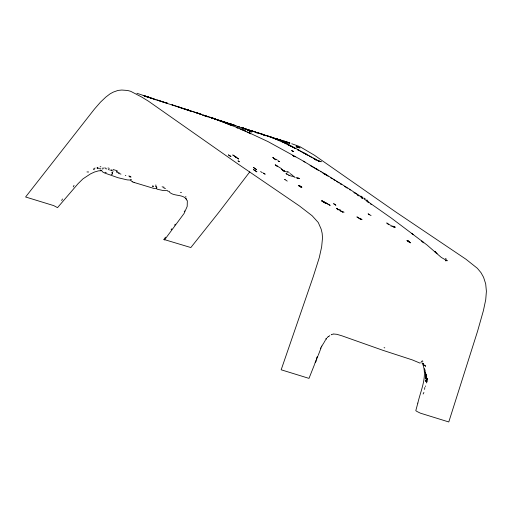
<?xml version="1.0" encoding="UTF-8"?>
<svg xmlns="http://www.w3.org/2000/svg" width="512" height="512" viewBox="0 0 512 512"><rect width="100%" height="100%" fill="white"/><g stroke="black" fill="none" stroke-linecap="round" stroke-linejoin="round"><path stroke-width="0.77" d="M425.51 372.134L425.702 378.176L426.426 379.616L426.445 379.053M426.496 374.093L426.522 377.286L425.766 378.554L426.426 379.616M155.853 184.902L155.936 186.592L156.806 187.405L156.646 188.819L157.306 189.235L163.418 190.586L166.976 190.291L167.789 191.149L169.274 191.398L169.69 192.39C174.278 196.576 183.827 193.984 186.65 199.84L187.341 200.8L187.187 206.426L184.07 213.491L165.28 238.88L164.416 239.962L163.789 239.418L190.848 247.546L218.573 212.678L249.779 171.878M424.614 389.421L424.8 387.482M425.459 366.746L425.658 365.619L423.494 364.736L423.411 364.211L422.035 363.405L423.642 363.686L422.522 363.021M427.2 381.389L426.893 381.882L425.92 380.858L426.086 380.282L426.982 380.646L427.526 378.272L425.786 381.229L426.893 381.882L426.374 382.95M417.837 403.085L415.795 410.662L416.883 411.43L420.384 413.165L448.787 421.958L477.542 331.322L483.424 310.554L485.734 299.674L486.4 291.277L485.696 283.904L483.571 277.267L480.954 272.614L477.338 268.282L465.971 259.238L395.526 211.814L314.336 155.162L299.834 146.624L291.738 143.738M317.331 356.518L316.723 358.573M417.843 403.072C420.659 390.49 427.462 377.229 422.829 364.294M316.749 358.496L317.056 357.44M314.662 363.955L315.482 361.779M315.891 360.838L315.782 361.197L316.864 358.899M132.525 181.882L130.125 180.058L127.187 179.891L117.971 177.702L104.813 173.082L102.79 172.045L101.741 170.726L98.611 170.835L94.534 172.013L90.592 173.83L82.957 178.867L78.054 183.686L57.523 207.642L53.709 205.613L25.6 196.986L94.355 109.19L100.454 102.182L105.805 97.107L110.054 93.856L113.274 92.109L118.035 90.413L121.766 90.042L127.546 90.464L130.701 91.315L141.446 96.909L148.314 101.088L237.222 163.475L299.462 205.971L312.166 215.77L318.285 222.541L321.158 229.126L322.138 233.19L322.515 237.773L321.658 246.81L319.238 257.754L313.261 276.608L281.165 369.792L308.998 378.374L314.509 364.518M318.266 355.194L321.069 347.898M317.984 355.808L317.28 357.382M316.243 359.77L316.454 359.238M425.389 386.483L425.638 385.933M324.083 342.483L325.331 340.262M73.248 186.925L74.048 185.338M61.67 200.538L62.458 198.97M423.11 394.016L423.904 392.422M315.283 362.63L316.115 360.973M184.23 211.424L184.493 210.918M426.214 379.104L426.515 378.605L425.702 378.176L426.522 377.286M323.75 342.976L320.352 348.595M174.618 225.178L175.277 224.179M420.883 362.522L421.875 361.126M164.141 239.149L165.51 237.184M171.123 229.722L171.853 228.762M321.389 346.522L321.792 346.061M325.779 339.718L326.675 338.726M426.662 378.65L427.526 378.272L426.848 379.181L427.258 379.821M326.669 338.138L325.677 338.976M327.27 337.459L327.642 337.19M329.459 335.91L329.798 335.661M329.101 336.16L328.48 336.557M327.795 337.005L328.371 336.634M93.709 168.787L95.085 168.026M331.264 334.765L331.706 334.528M332 334.432L333.171 334.061M296.998 178.483L299.488 178.419L297.491 178.067M445.453 260.845L447.066 260.544L445.92 260.294L447.155 260.8L441.312 257.434L426.816 244.832L411.923 233.606L413.44 234.688M111.206 174.579L112.262 174.413M425.92 380.858L426.368 381.491M102.01 168.941L102.982 168.896M86.97 171.936L88.64 171.994M131.552 179.808L130.47 179.526M425.766 378.554L426.515 378.605M333.53 333.997L336.89 334.317L342.106 335.878L383.072 350.374L412.352 359.917L420.09 363.155M426.643 381.504L426.061 381.44L426.086 380.282L426.982 380.646M318.624 161.126L321.318 161.728L317.862 160.672M276.698 138.989L275.834 138.835L277.728 139.258M298.624 178.266L295.846 177.523M184.384 108.832L180.941 107.872L187.475 109.958L144.538 96.102L153.21 98.675L148.269 97.062M280.403 140.147L281.99 140.467L280.467 140.166M220.141 120.87L221.158 121.069M244.166 128.646L253.594 131.475L248.461 129.901L252.109 131.014M130.957 177.21L129.184 176.698M220.083 120.858L228.288 123.462L216.006 119.411L241.952 129.434L268.109 141.658L300.877 159.686L326.829 175.046L325.472 174.24M274.432 138.227L275.034 138.362M221.696 121.171L227.046 122.848L226.042 122.483M257.293 132.806L256.032 132.512L257.92 132.947M226.547 122.81L231.827 124.422M219.776 120.666L222.458 121.664L212.749 118.31L219.654 120.416M105.946 168.851L106.451 168.979M187.699 110.234L190.605 110.957L188.794 110.483M384.064 347.68L384.794 347.866M104.672 167.898L106.08 168.269M100.141 166.65L100.89 166.848M199.859 113.882L197.587 113.12L201.491 114.374L195.731 112.621L208.141 116.858L205.683 115.821M219.917 120.653L222.259 121.293L218.65 120.205L221.818 121.165M228.691 123.418L230.01 123.77L222.701 121.594L226.682 122.707M289.683 142.957L288.32 142.592L288.992 142.79M257.338 132.685L255.334 132.134L256.269 132.39M188.282 110.106L190.682 111.046L186.259 109.498L198.298 113.363L197.587 113.12M102.835 167.942L103.59 168.16M202.554 115.174L205.024 115.872M249.446 130.432L250.49 130.726L246.598 129.35M204.672 115.802L208.448 116.87L206.394 116.275M146.534 96.454L143.155 95.475L147.795 96.915M180.461 192.307L181.453 192.589M214.029 118.675L215.302 119.072L209.779 117.267L217.05 119.667M292.186 175.77L294.131 176.326M191.053 111.021L192.192 111.354M108.006 167.955L109.293 168.333M232.87 124.678L235.949 125.805L231.232 124.192L233.222 124.973M117.21 170.771L113.024 169.504M105.069 172.269L106.221 172.614M227.872 123.245L232.525 124.602L227.162 123.034M145.427 96.134L136.877 93.254M195.078 112.288L192.678 111.565M116.41 171.437L117.581 171.789M156.755 187.488L155.936 186.592M99.334 168.224L100.506 168.582M157.754 100.173L165.728 102.784L157.011 99.904M239.994 129.043L244.39 130.816M243.187 128.218L245.005 128.787L241.818 127.763L249.555 130.496L230.822 124.122L234.502 125.274M391.942 226.227L395.098 227.539L392.947 226.541M183.859 108.666L189.453 110.528M263.501 134.605L272.57 137.568L279.866 140.826M162.106 186.784L163.296 187.162M284 141.107L286.963 142.125L277.21 139.29L281.805 140.518L288.102 143.136L279.821 139.738L274.515 138.278L281.651 140.493L269.056 136.506L273.818 138.15M172.653 104.941L171.936 104.71L176.442 106.195M202.982 114.906L213.242 118.362L209.626 117.082M119.482 173.651L120.973 174.125M149.133 97.344L148.006 96.947L150.438 97.818L146.138 96.397M180.896 107.667L176.819 106.31L182.125 108.096M245.766 129.024L248.403 129.824L241.37 127.635L244.378 128.589M289.978 143.04L283.936 141.101L286.963 142.125M110.944 169.798L111.75 170.061M130.854 176.589L128.832 175.923M291.738 176.237L288.858 175.264L289.562 175.52L285.965 173.37L286.938 174.464M210.989 117.549L213.363 118.33L211.635 117.805M113.363 171.098L110.669 170.317M183.962 108.698L188.64 110.278L186.157 109.389M134.054 182.451L154.048 188.48L156.666 188.269M213.754 118.528L212.39 118.061L213.395 118.477M125.293 175.456L125.843 175.648M108.23 169.517L109.491 169.958M263.987 134.758L252.211 131.021L254.323 131.763L252.774 131.219M390.694 225.901L391.232 226.086M98.067 167.782L97.222 167.482L98.298 168.538L96.928 167.974M118.426 172.614L119.277 172.922M241.344 127.475L245.338 128.768L241.766 127.629M340.243 211.046L343.034 212.154L341.178 211.136M317.702 160.653L318.957 161.126M393.453 226.746L391.546 225.722M292.237 146.944L295.475 148.269L319.987 161.613L318.573 160.915M163.821 187.949L165.446 188.582M287.68 172.218L284.019 170.931L284.634 171.142L281.459 169.19L282.592 170.253M236.307 127.565L238.086 128.301M344.07 212.198L341.178 211.341L342.784 211.68M274.739 138.522L277.248 139.558L269.677 136.608L286.95 143.859L295.277 148.448L288.538 144.755L294.72 148.179M228.749 124.384L231.654 125.562M93.453 169.331L94.4 169.734M303.174 152.755L300.538 151.322M245.421 130.976L242.982 129.907L244.154 130.426M423.814 365.389L424.8 365.83M244.87 131.066L245.632 131.411M228.096 124.083L220.762 120.966M247.066 132.166L248.55 132.838M287.11 144.384L289.427 145.562M292.525 176.058L294.771 177.318M294.272 156.384L292.896 155.616L293.338 155.827M298.003 150.003L299.27 150.63M286.464 144.064L284.211 142.931M281.082 141.37L283.584 142.618M322.707 172.934L325.862 174.867L323.725 173.555M277.114 159.846L275.45 158.995L275.808 159.878M116.506 172.058L117.555 172.595M289.984 145.869L291.571 146.694M305.011 162.08L303.309 161.19L303.616 161.35M278.515 161.094L279.648 161.69L277.779 160.691M305.229 153.83L306.182 154.336M305.459 154.125L308.07 155.501M249.184 133.178L250.458 133.862M291.309 146.182L293.728 147.475M309.235 156.09L311.654 157.427M296.781 146.298L300.006 148.006L296.518 146.074M316.198 159.923L314.816 159.162L316.147 159.942M317.35 169.376L316.838 169.094M292.896 155.616L295.155 156.858M299.904 150.944L298.01 149.901L299.366 150.701M369.651 214.81L368.109 213.83L371.072 215.597M287.558 171.558L289.21 172.467M311.341 166.214L313.235 167.277M304.928 153.606L306.086 154.259M304.845 153.293L306.426 154.202M312.954 158.163L315.219 159.462M340 210.522L336.461 208.269L337.824 209.651M100.115 169.894L101.306 170.579M316.064 159.891L314.816 159.162L316.378 160.083M313.869 167.635L316.787 169.389M310.074 165.453L311.251 166.163M316.154 169.005L318.349 170.323M338.125 182.349L339.168 182.976M330.349 177.638L332.378 178.861M326.803 175.392L328.198 176.237M333.773 179.693L335.123 180.518M336.397 181.293L337.6 182.035M445.389 258.528L446.534 259.238M390.368 225.203L386.726 222.944L388.576 224.698M290.003 173.517L292.205 175.027M363.827 197.984L365.274 198.906M363.149 198.285L349.216 188.934L324.826 173.818M349.542 189.581L350.246 190.029M275.885 165.325L277.254 166.208L275.194 164.774L281.229 168.518L283.814 171.302M118.246 173.069L118.912 173.498M360.806 196.026L362.31 196.998M355.283 193.043L357.882 194.765M407.328 240.979L410.509 242.861L406.81 240.378M260.582 171.546L262.362 172.71M347.309 188.218L344.518 186.33M339.584 209.51L340.909 210.381M366.771 199.866L367.539 200.378M320.493 171.533L321.152 171.968M287.238 181.107L284.646 179.379L285.056 179.654M341.542 184.448L340.525 183.776L341.779 184.666M362.611 198.451L361.088 197.434L362.56 198.445M358.298 195.437L357.51 194.906L358.893 195.898M353.907 192.486L355.213 193.402M364.192 199.053L391.488 218.202L412.608 234.099M274.861 159.571L272.915 157.446L274.56 158.784M370.413 203.834L371.341 204.506M273.952 158.355L272.915 157.446M367.11 201.21L368.813 202.72L366.784 200.89M437.139 253.747L435.008 251.667M435.245 251.949L434.637 251.322L435.955 252.826M282.106 169.6L283.187 170.918M186.534 199.866L185.901 198.195M163.757 186.976L164.032 187.347M337.779 209.504L336.909 208.32L338.003 209.914M422.298 360.755L422.867 361.574M425.491 376.384L426.176 377.69M185.741 196.403L185.952 197.024M424.525 368.621L425.197 370.861M425.869 375.539L424.998 371.418M426.176 377.542L426.01 374.886M134.086 182.419A52.128 27.917 -41.4 0 1 132.55 181.85M298.131 178.234L297.338 178.381L298.157 178.24M153.056 186.042L152.589 185.946L153.165 186.771L153.056 186.042M165.562 102.566L164.736 102.336L167.546 103.238L165.562 102.566M267.098 135.808L266.272 135.578L268.627 136.288L267.098 135.808M262.778 134.406L261.773 134.099L263.725 134.835L262.778 134.406M255.526 132.243L254.944 132.064L257.274 132.941L255.526 132.243M446.982 260.595L446.982 260.595M261.677 134.074L260.8 133.786L265.53 135.744L261.677 134.074M155.878 99.738L152.179 98.31L155.878 99.738M238.592 126.707L237.6 126.362L239.379 126.995L238.592 126.707M288.122 142.566L286.586 142.003L289.414 143.072L288.122 142.566M259.776 133.466L258.323 132.934L260.544 133.798L259.776 133.466M224.326 122.016L223.437 121.683L225.344 122.4L224.326 122.016M304.147 153.139L302.592 152.499L304.147 153.139M233.805 125.35L231.328 124.339L233.805 125.35M251.866 131.168L250.611 130.65L253.075 131.725L251.866 131.168M247.2 129.587L246.246 129.178L251.891 131.981L247.2 129.587M297.146 146.989L296.166 146.528L297.146 146.989M292.986 151.226L291.558 150.554L293.734 151.597L292.986 151.226M298.189 147.648L296.326 146.643L298.189 147.648M250.554 133.382L249.626 132.915L250.554 133.382M394.95 226.963L393.619 226.272L394.95 226.963M326.08 203.162L323.744 201.888L326.08 203.162M330.061 205.318L325.958 202.97L330.061 205.318M325.632 203.27L321.574 200.838L325.632 203.27M409.165 241.619L407.878 240.678L409.165 241.619M300.806 186.496L299.45 185.69L301.914 187.251L300.806 186.496M299.654 186.259L298.298 185.453L301.427 187.43L299.654 186.259M324.474 202.304L322.208 200.902L324.474 202.304M250.976 131.821L249.427 130.854L250.976 131.821M256.832 171.808L253.536 169.613L256.832 171.808M359.782 218.688L356.896 216.877L361.062 219.533L359.782 218.688M229.926 155.84L228.384 154.854L231.008 156.627L229.926 155.84M256.659 169.702L253.446 167.456L256.659 169.702M235.949 157.062L232.851 155.027L235.949 157.062M360.25 218.534L359.802 218.246L362.029 219.699L360.25 218.534M264.262 173.632L263.392 173.069L265.171 174.227L264.262 173.632M237.83 158.458L235.04 156.467L238.643 159.027L237.83 158.458M335.814 205.158L333.683 203.706L335.814 205.158M238.874 161.453L238.003 160.838L239.309 161.779L238.874 161.453M423.674 242.765L421.83 241.094L423.674 242.765M112.237 173.114L112.096 172.198L112.314 173.76L112.237 173.114"/></g></svg>
